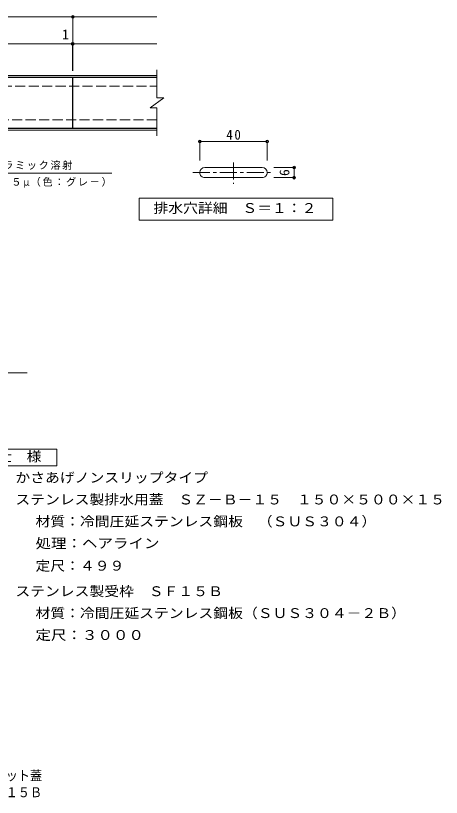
# Model space of a CAD drawing. Units: millimetres, scale not verified, with parts at other scales. Extents: x -273 to 332, y -274 to 196.
# Drawn here: x 79.2 to 332, y -274.3 to 189.8 of the extents above; entities that cross this region are included whole.
import ezdxf
from ezdxf.enums import TextEntityAlignment as Align

# ---------------------------------------------------------------- set-up
doc = ezdxf.new("R2010")
doc.units = ezdxf.units.MM
doc.header["$LTSCALE"] = 2
doc.header["$PDMODE"] = 32
doc.header["$PDSIZE"] = 1.6
doc.linetypes.add('CHAIN1', pattern=[8, 5, -1, 1, -1])
doc.linetypes.add('DASHED3', pattern=[4, 3, -1])
for name, color, linetype, lineweight in [('C-0', 7, 'Continuous', 9), ('C-1', 2, 'Continuous', 9), ('C-2', 3, 'Continuous', 9), ('C-4', 7, 'Continuous', 9), ('C-5', 7, 'Continuous', 9), ('D-5', 7, 'Continuous', 9)]:
    doc.layers.add(name, color=color, linetype=linetype, lineweight=lineweight)
doc.layers.add('F-4', color=2, linetype='Continuous')
doc.styles.add('ＭＳ ゴシック', font='')
doc.styles.get('ＭＳ ゴシック').set_extended_font_data('MS Gothic')

msp = doc.modelspace()

# ---------------------------------------------------------------- linework, layer by layer
at = {"layer": 'C-0'}
for p, q in [((188.531, 103.845), (188.531, 115.651)), ((188.531, 115.051), (228.531, 115.051)), ((228.531, 103.845), (228.531, 115.651)), ((245.098, 99.608), (232.51, 99.608)), ((244.498, 93.608), (244.498, 99.608)), ((232.51, 93.608), (245.098, 93.608))]:
    msp.add_line(p, q, dxfattribs=at)
at = {"layer": 'C-0', "color": 3, "linetype": 'CHAIN1'}
for p, q in [((208.531, 102.524), (208.531, 89.995)), ((184.469, 96.608), (231.191, 96.608))]:
    msp.add_line(p, q, dxfattribs=at)
at = {"layer": 'C-0', "color": 3}
for p, q in [((225.531, 99.608), (191.531, 99.608)), ((191.531, 93.608), (225.531, 93.608))]:
    msp.add_line(p, q, dxfattribs=at)
for centre, start, end in [((191.531, 96.608), 89.99997, 179.99881), ((225.531, 96.608), 1.16566, 89.99944), ((191.531, 96.608), 179.9994, 270), ((225.531, 96.608), 270, 0.00124)]:
    msp.add_arc(centre, 3, start, end, dxfattribs=at)
at = {"layer": 'C-0'}
for p in [(188.531, 115.051), (228.531, 115.051), (244.498, 99.608), (244.498, 93.608)]:
    msp.add_point(p, dxfattribs=at)
at = {"layer": 'C-1'}
for p, q in [((-137.1, 154.2), (163.1, 154.2)), ((-137.1, 153.2), (163.1, 153.2)), ((163.1, 122.8), (-137.1, 122.8)), ((163.1, 121.8), (-137.1, 121.8))]:
    msp.add_line(p, q, dxfattribs=at)
at = {"layer": 'C-1', "linetype": 'DASHED3'}
for p, q in [((-137.1, 148), (163.1, 148)), ((163.1, 128), (-137.1, 128))]:
    msp.add_line(p, q, dxfattribs=at)
at = {"layer": 'C-2'}
for p, q in [((163.1, 157.6), (163.1, 141)), ((13.1, 153), (112.9, 153)), ((112.9, 153), (112.9, 123)), ((113.1, 153), (113.1, 123)), ((113.1, 153), (163.1, 153)), ((159.1, 135), (167.1, 141)), ((163.1, 141), (167.1, 141)), ((159.1, 135), (163.1, 135)), ((163.1, 135), (163.1, 118.4)), ((112.9, 123), (13.1, 123)), ((113.1, 123), (163.1, 123))]:
    msp.add_line(p, q, dxfattribs=at)
at = {"layer": 'C-4'}
for p, q in [((-137.1, 189), (163.1, 189)), ((113.1, 157), (113.1, 189.6)), ((-137.1, 173), (163.1, 173)), ((112.9, 157), (112.9, 173.6))]:
    msp.add_line(p, q, dxfattribs=at)
for p in [(113.1, 189), (112.9, 173), (113.1, 173)]:
    msp.add_point(p, dxfattribs=at)
at = {"layer": 'C-5'}
msp.add_line((41.231, 96.265), (136.314, 96.265), dxfattribs=at)
msp.add_lwpolyline([(152.512, 68.4), (152.512, 81.4), (267.513, 81.4), (267.513, 68.4)], close=True, dxfattribs=at)
at = {"layer": 'D-5'}
msp.add_line((-71.433, -22.324), (85.942, -22.324), dxfattribs=at)
at = {"layer": 'D-5', "color": 2}
for p, q in [((58.597, -67.573), (103.597, -67.573)), ((103.597, -67.573), (103.597, -77.573)), ((103.597, -77.573), (58.597, -77.573))]:
    msp.add_line(p, q, dxfattribs=at)

# ---------------------------------------------------------------- texts
at = {"layer": 'C-0', "color": 2, "style": 'ＭＳ ゴシック'}
msp.add_text('6', height=5.865, rotation=90, dxfattribs=at).set_placement((243.498, 94.608), align=Align.BOTTOM_LEFT)
at = {"layer": 'C-0', "color": 2, "insert": (204.281, 116.052), "char_height": 5.865, "attachment_point": 7, "style": 'ＭＳ ゴシック'}
msp.add_mtext('\\T1.27;\\W0.95;40', dxfattribs=at)
at = {"layer": 'C-4', "color": 2, "style": 'ＭＳ ゴシック'}
msp.add_text('1', height=5.865, dxfattribs=at).set_placement((106.76, 174), align=Align.BOTTOM_LEFT)
at = {"layer": 'C-5', "color": 2, "style": 'ＭＳ ゴシック', "width": 1.1}
msp.add_text('排水穴詳細\u3000Ｓ＝１：２', height=5.865, dxfattribs=at).set_placement((161.013, 70.9), align=Align.BOTTOM_LEFT)
at = {"layer": 'C-5', "char_height": 4.399, "attachment_point": 7, "style": 'ＭＳ ゴシック'}
for s, insert in [('\\T1.17;セラミック溶射', (64.773, 98.265)), ('\\T1.17;被膜厚さ７５μ（色：グレ－）', (41.558, 87.67))]:
    msp.add_mtext(s, dxfattribs=dict(at, insert=insert))
at = {"layer": 'D-5', "color": 2, "style": 'ＭＳ ゴシック'}
for s, width, p in [('仕\u3000様', 1.1, (68.097, -76.573)), ('かさあげノンスリップタイプ', 1.1, (79.015, -89.157)), ('ステンレス製排水用蓋\u3000ＳＺ－Ｂ－１５\u3000１５０×５００×１５', 1.1, (79.015, -102.157)), ('材質：冷間圧延ステンレス鋼板\u3000（ＳＵＳ３０４）', 1.1, (90.958, -115.157)), ('処理：ヘアライン', 1.15, (90.958, -128.158)), ('定尺：４９９', 1.1, (90.958, -141.468)), ('ステンレス製受枠\u3000ＳＦ１５Ｂ', 1.1, (79.015, -156.61)), ('材質：冷間圧延ステンレス鋼板（ＳＵＳ３０４－２Ｂ）', 1.1, (90.958, -169.61)), ('定尺：３０００', 1.15, (90.958, -182.61))]:
    msp.add_text(s, height=5.865, dxfattribs=dict(at, width=width)).set_placement(p, align=Align.BOTTOM_LEFT)
at = {"layer": 'F-4', "style": 'ＭＳ ゴシック', "width": 0.9}
for s, p in [('\u3000\u3000\u3000ステンレス製\u3000かさあげノンスリップタイプ（セラミック溶射）排水ピット蓋', (-178.7, -266.052)), ('ＳＺ－Ｂ－１５\u3000１５０×５００×１５＋ＳＦ１５Ｂ', (-77.9, -275.962))]:
    msp.add_text(s, height=5.865, dxfattribs=at).set_placement(p, align=Align.BOTTOM_LEFT)

doc.saveas('drawing.dxf')
